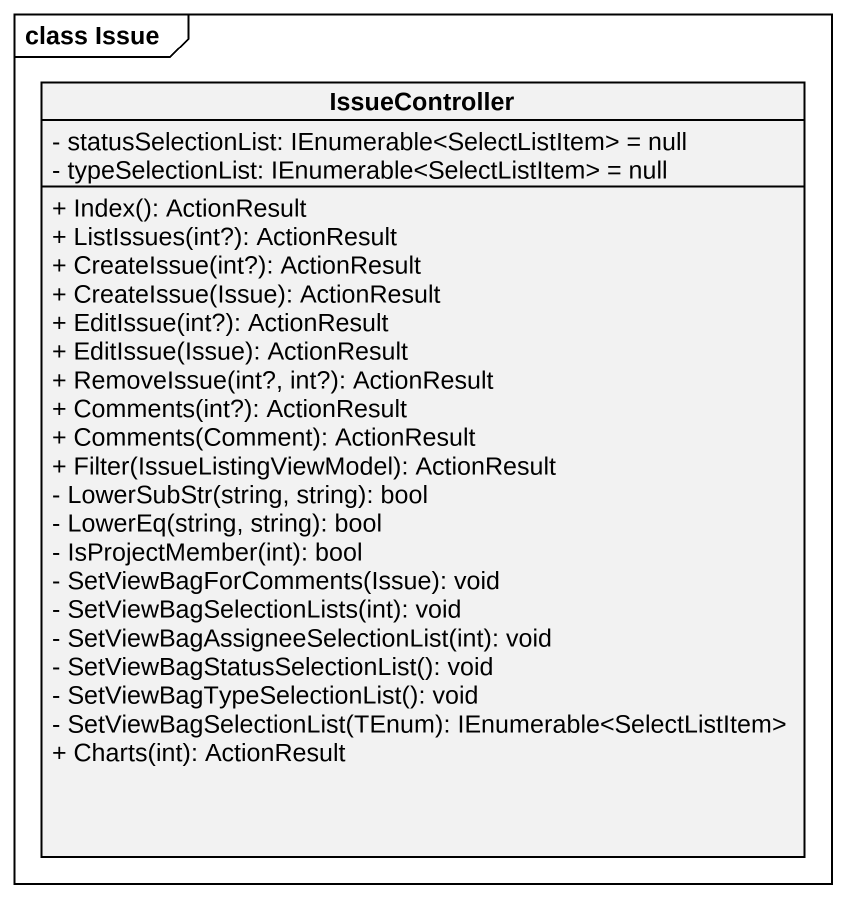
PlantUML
@startuml
mainframe class Issue
hide circle
hide empty members
skinparam classAttributeIconSize 0
class IssueController {
  - statusSelectionList: IEnumerable<SelectListItem> = null
  - typeSelectionList: IEnumerable<SelectListItem> = null
  + Index(): ActionResult
  + ListIssues(int?): ActionResult
  + CreateIssue(int?): ActionResult
  + CreateIssue(Issue): ActionResult
  + EditIssue(int?): ActionResult
  + EditIssue(Issue): ActionResult
  + RemoveIssue(int?, int?): ActionResult
  + Comments(int?): ActionResult
  + Comments(Comment): ActionResult
  + Filter(IssueListingViewModel): ActionResult
  - LowerSubStr(string, string): bool
  - LowerEq(string, string): bool
  - IsProjectMember(int): bool
  - SetViewBagForComments(Issue): void
  - SetViewBagSelectionLists(int): void
  - SetViewBagAssigneeSelectionList(int): void
  - SetViewBagStatusSelectionList(): void
  - SetViewBagTypeSelectionList(): void
  - SetViewBagSelectionList(TEnum): IEnumerable<SelectListItem>
  + Charts(int): ActionResult
}
@enduml
